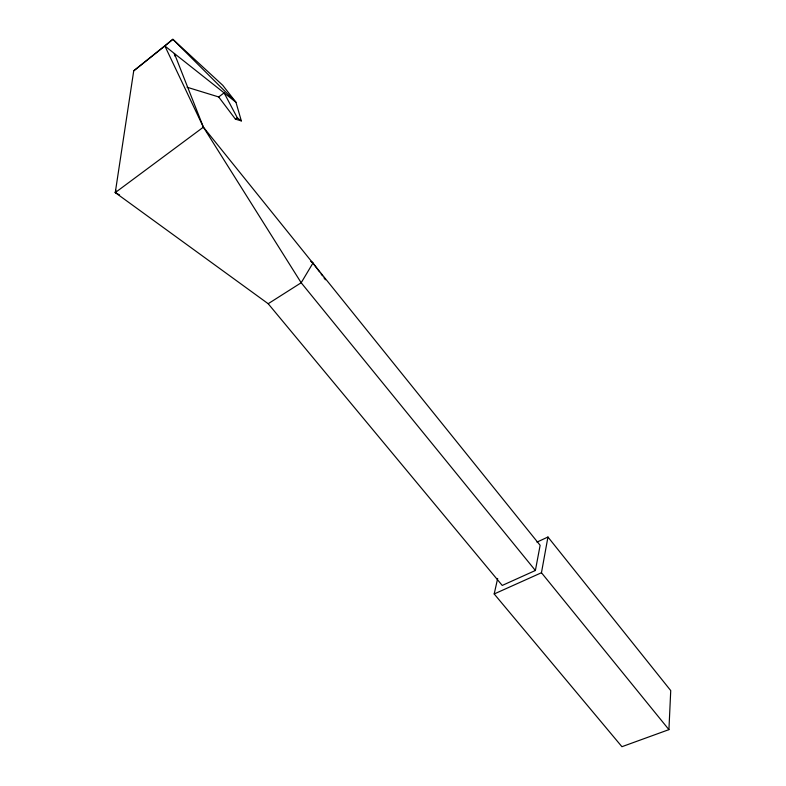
<?xml version="1.0" encoding="UTF-8"?>
<svg xmlns="http://www.w3.org/2000/svg" width="786" height="786" viewBox="0 0 786 786"><rect width="100%" height="100%" fill="white"/><g stroke="black" fill="none" stroke-linecap="round" stroke-linejoin="round"><path stroke-width="1.18" d="M497.666 578.467L494.188 593.961L621.932 746.7L668.925 729.634L670.733 690.589L547.95 537.025L536.956 542.114M133.728 70.838L164.873 45.991L235.957 102.259L172.861 39.3L164.873 45.991L203.387 127.155L540.129 545.307L535.384 570.489L502.234 585.442L268.183 303.72L115.267 192.599L133.728 70.838L172.861 39.3L222.772 85.32L235.957 102.259L241.341 120.906L235.427 119.158L218.695 96.953L187.048 87.226M668.925 729.634L541.456 572.739L547.95 537.025M119.57 194.967L115.267 192.599L115.906 190.241M218.695 96.953L224.108 92.886L237.303 117.782L241.341 120.906M115.267 192.599L203.387 127.155L174.374 53.507L174.63 55.934M235.427 119.158L237.303 117.782M268.183 303.72L301.176 282.754L312.966 263.045L311.187 261.355M494.188 593.961L541.456 572.739M311.01 261.561L312.966 263.045L319.558 271.907M535.384 570.489L301.176 282.754L203.387 127.155M321.032 273.882L322.496 275.847M323.96 277.822L325.424 279.787"/></g></svg>
